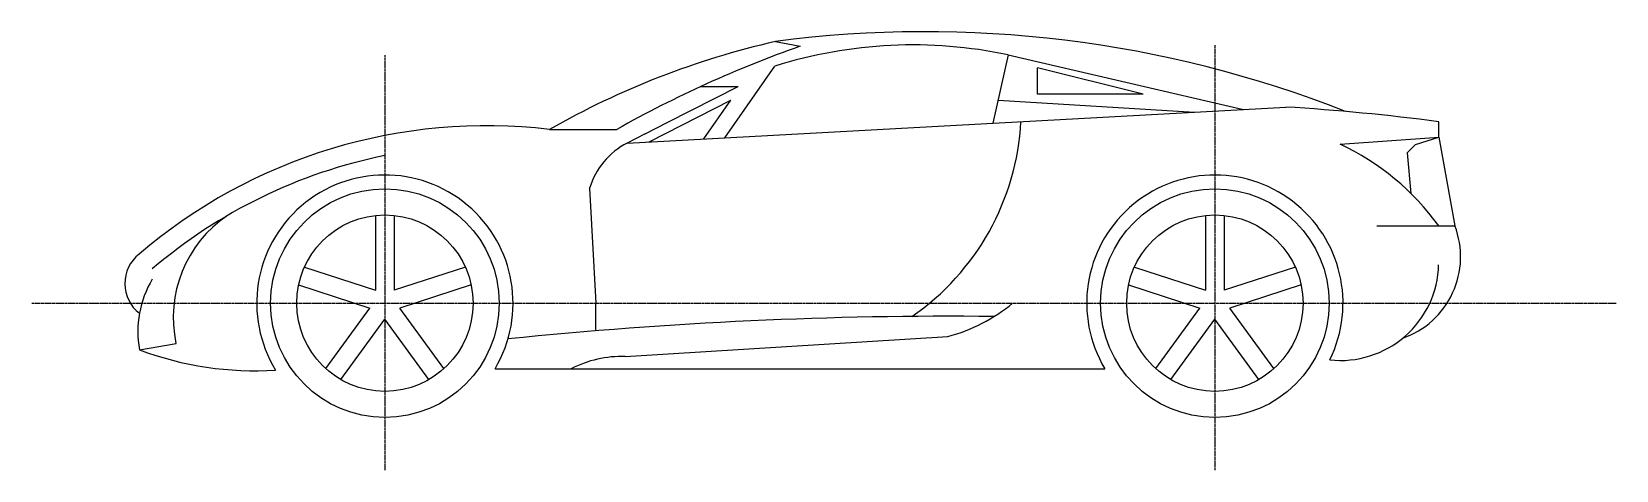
# Model space of a CAD drawing. Header units: millimetres. Extents: x -828 to 5120, y -535 to 1111.
import ezdxf

# ---------------------------------------------------------------- set-up
doc = ezdxf.new("R2010")
doc.units = ezdxf.units.MM
doc.header["$LTSCALE"] = 0.25
doc.linetypes.add('CENTER', pattern=[50.8, 31.75, -6.35, 6.35, -6.35])
doc.layers.add('Centre', color=3, linetype='CENTER')
doc.layers.add('Object', color=7, linetype='Continuous')

msp = doc.modelspace()

# ---------------------------------------------------------------- linework, layer by layer
at = {"layer": 'Centre'}
for p, q in [((498.1, 1023.4), (498.1, -534.8)), ((3613.1, 1061.3), (3613.1, -534.8)), ((-827.5, 92.5), (5119.8, 92.5))]:
    msp.add_line(p, q, dxfattribs=at)
at = {"layer": 'Object'}
for p, q in [((1964.1, 1074.5), (2056.1, 1056.5)), ((2837.1, 1024.5), (2780.1, 768.5)), ((2837.1, 1024.5), (3721.1, 819.9)), ((1773.7, 713.5), (1962.1, 982.5)), ((3344.1, 876.5), (2947.1, 975.5)), ((2947.1, 876.5), (2947.1, 975.5)), ((1560.3, 772), (1824.1, 905.5)), ((1683.1, 905.5), (1824.1, 905.5)), ((1490.1, 698), (1796.5, 854.2)), ((1695, 709.2), (1796.5, 854.2)), ((2799.2, 854.5), (3536.1, 809.8)), ((3344.1, 876.5), (2947.1, 876.5)), ((1407.1, 693.5), (3879.1, 828.5)), ((4453.1, 715.5), (4453.1, 773.5)), ((1116.1, 744.5), (1368.1, 744.5)), ((1474.6, 728.3), (1407.1, 693.5)), ((1474.6, 728.3), (1560.3, 772)), ((4083.1, 689.5), (4453.1, 715.5)), ((4366.1, 688), (4453.1, 715.5)), ((4453.1, 715.5), (4514.1, 382.5)), ((4335.1, 657), (4366.1, 688)), ((4335.1, 657), (4366.1, 688)), ((4335.1, 657), (4349.1, 504)), ((1266.1, 523.5), (1290.1, 92.5)), ((463.1, 421.7), (463.1, 140.7)), ((533.1, 421.7), (533.1, 140.7)), ((3578.1, 421.7), (3578.1, 140.7)), ((3648.1, 421.7), (3648.1, 140.7)), ((4221.1, 382.5), (4514.1, 382.5)), ((4221.1, 382.5), (4514.1, 382.5)), ((195.9, 227.5), (463.1, 140.7)), ((800.3, 227.5), (533.1, 140.7)), ((3310.9, 227.5), (3578.1, 140.7)), ((3915.3, 227.5), (3648.1, 140.7)), ((174.2, 160.9), (441.4, 74.1)), ((821.9, 160.9), (554.7, 74.1)), ((3289.2, 160.9), (3556.4, 74.1)), ((3936.9, 160.9), (3669.7, 74.1)), ((276.3, -153.2), (441.4, 74.1)), ((719.9, -153.2), (554.7, 74.1)), ((1290.1, -11.2), (1290.1, 92.5)), ((3391.3, -153.2), (3556.4, 74.1)), ((3834.9, -153.2), (3669.7, 74.1)), ((332.9, -194.3), (498.1, 33)), ((663.2, -194.3), (498.1, 33)), ((3447.9, -194.3), (3613.1, 33)), ((3778.2, -194.3), (3613.1, 33)), ((-422.9, -82.5), (-285.9, -58.5)), ((1400.1, -107.5), (2611.1, -32.5)), ((911.4, -153.5), (3199.7, -153.5))]:
    msp.add_line(p, q, dxfattribs=at)
for centre, radius in [((498.1, 92.5), 429), ((3613.1, 92.5), 429), ((498.1, 92.5), 331), ((3613.1, 92.5), 331)]:
    msp.add_circle(centre, radius, dxfattribs=at)
for centre, radius, start, end in [((2660.6, -1969.8), 3123, 102.88661, 119.64048), ((2526.1, -3191.6), 4303, 68.50108, 97.50492), ((3485.7, -3010.5), 4311, 109.36718, 119.4203), ((2480, -672.3), 1734, 78.11683, 107.37935), ((1937.4, 823.8), 949, 304.58401, 357.00472), ((3399.7, -7197.2), 8040, 82.47163, 86.58176), ((879.7, -1245.5), 2004, 83.22669, 130.58095), ((1538.8, 440.8), 285, 117.52943, 163.12514), ((3676.6, -176.9), 957, 35.7685, 64.8645), ((879.7, -1245.5), 1930, 101.40505, 130.54729), ((498.1, 92.5), 481, 329.24057, 211.45505), ((3613.1, 92.5), 481, 333.71558, 210.75943), ((164.6, 39.1), 461, 123.96343, 192.22629), ((4212.6, 266.6), 323, 289.1917, 21.03766), ((-338.1, 165.9), 140, 127.81285, 232.72112), ((-45.1, -14.1), 384, 149.20511, 190.26131), ((4084.2, 246.4), 369, 263.79819, 358.47186), ((2448.4, 582.4), 636, 284.81581, 309.62707), ((2625.8, -16365.7), 16409, 89.44523, 95.82643), ((7.9, 1058.9), 1220, 249.31914, 273.75156), ((1390.1, -534.4), 427, 88.66079, 116.87454)]:
    msp.add_arc(centre, radius, start, end, dxfattribs=at)

doc.saveas('drawing.dxf')
